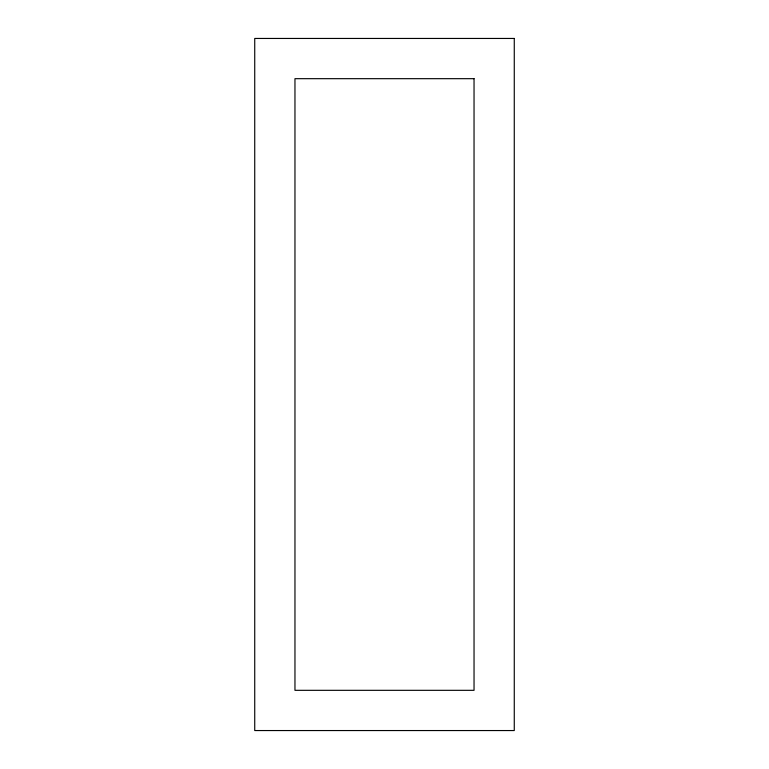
<?xml version="1.0" encoding="UTF-8"?>
<svg xmlns="http://www.w3.org/2000/svg" width="769" height="769" viewBox="0 0 769 769"><rect width="100%" height="100%" fill="white"/><g stroke="black" fill="none" stroke-linecap="round" stroke-linejoin="round"><path stroke-width="1.15" d="M514.269 38.45L254.731 38.45L254.731 730.55L514.269 730.55L514.269 38.45M474.04 78.678L294.96 78.678L294.96 690.322L474.04 690.322L474.04 78.678"/></g></svg>
